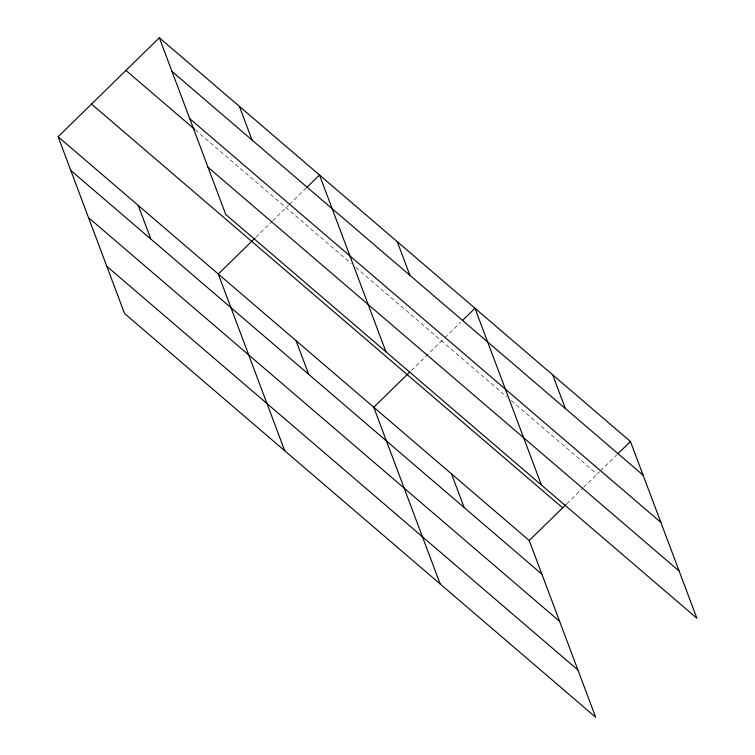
<?xml version="1.0" encoding="UTF-8"?>
<svg xmlns="http://www.w3.org/2000/svg" width="755" height="755" viewBox="0 0 755 755"><rect width="100%" height="100%" fill="white"/><g stroke="black" fill="none" stroke-linecap="round" stroke-linejoin="round"><path stroke-width="0.57" stroke-dasharray="3.77 2.83" d="M255.898 237.249L271.838 221.649M272.678 220.828L288.618 205.247M289.448 204.426L306.143 188.099M411.362 370.488L444.082 338.485M444.921 337.664L460.786 322.149M566.835 503.727L582.784 488.126M583.624 487.305L599.555 471.724M600.385 470.903L617.09 454.576M195.337 129.907L351.33 263.599M355.803 267.421L506.803 396.837M511.277 400.66L597.054 474.178"/><path stroke-width="1.13" d="M58.116 136.749L529.236 540.505L595.676 717.25L124.547 313.495L58.116 136.749L159.324 37.75L630.453 441.505L696.884 618.251L225.764 214.495L159.324 37.75M255.058 238.07L218.299 274.027L284.729 450.773M306.983 187.278L319.507 175.028L385.947 351.773M409.682 372.13L373.772 407.266L440.203 584.011M462.456 320.516L474.98 308.267L541.41 485.012M529.236 540.505L565.995 504.548M617.92 453.755L630.453 441.505M171.98 71.423L643.109 475.178M189.731 118.639L660.851 522.394M125.925 70.423L194.45 129.143M208.012 167.28L679.141 571.035M91.515 104.077L562.635 507.832M70.772 170.422L541.892 574.178M88.524 217.638L559.644 621.393M106.804 266.279L577.924 670.034M552.717 374.886L565.372 408.559M397.243 241.647L409.899 275.32M451.509 473.885L464.165 507.558M239.42 106.389L252.076 140.062M296.036 340.647L308.691 374.32M138.203 205.388L150.868 239.061"/></g></svg>
